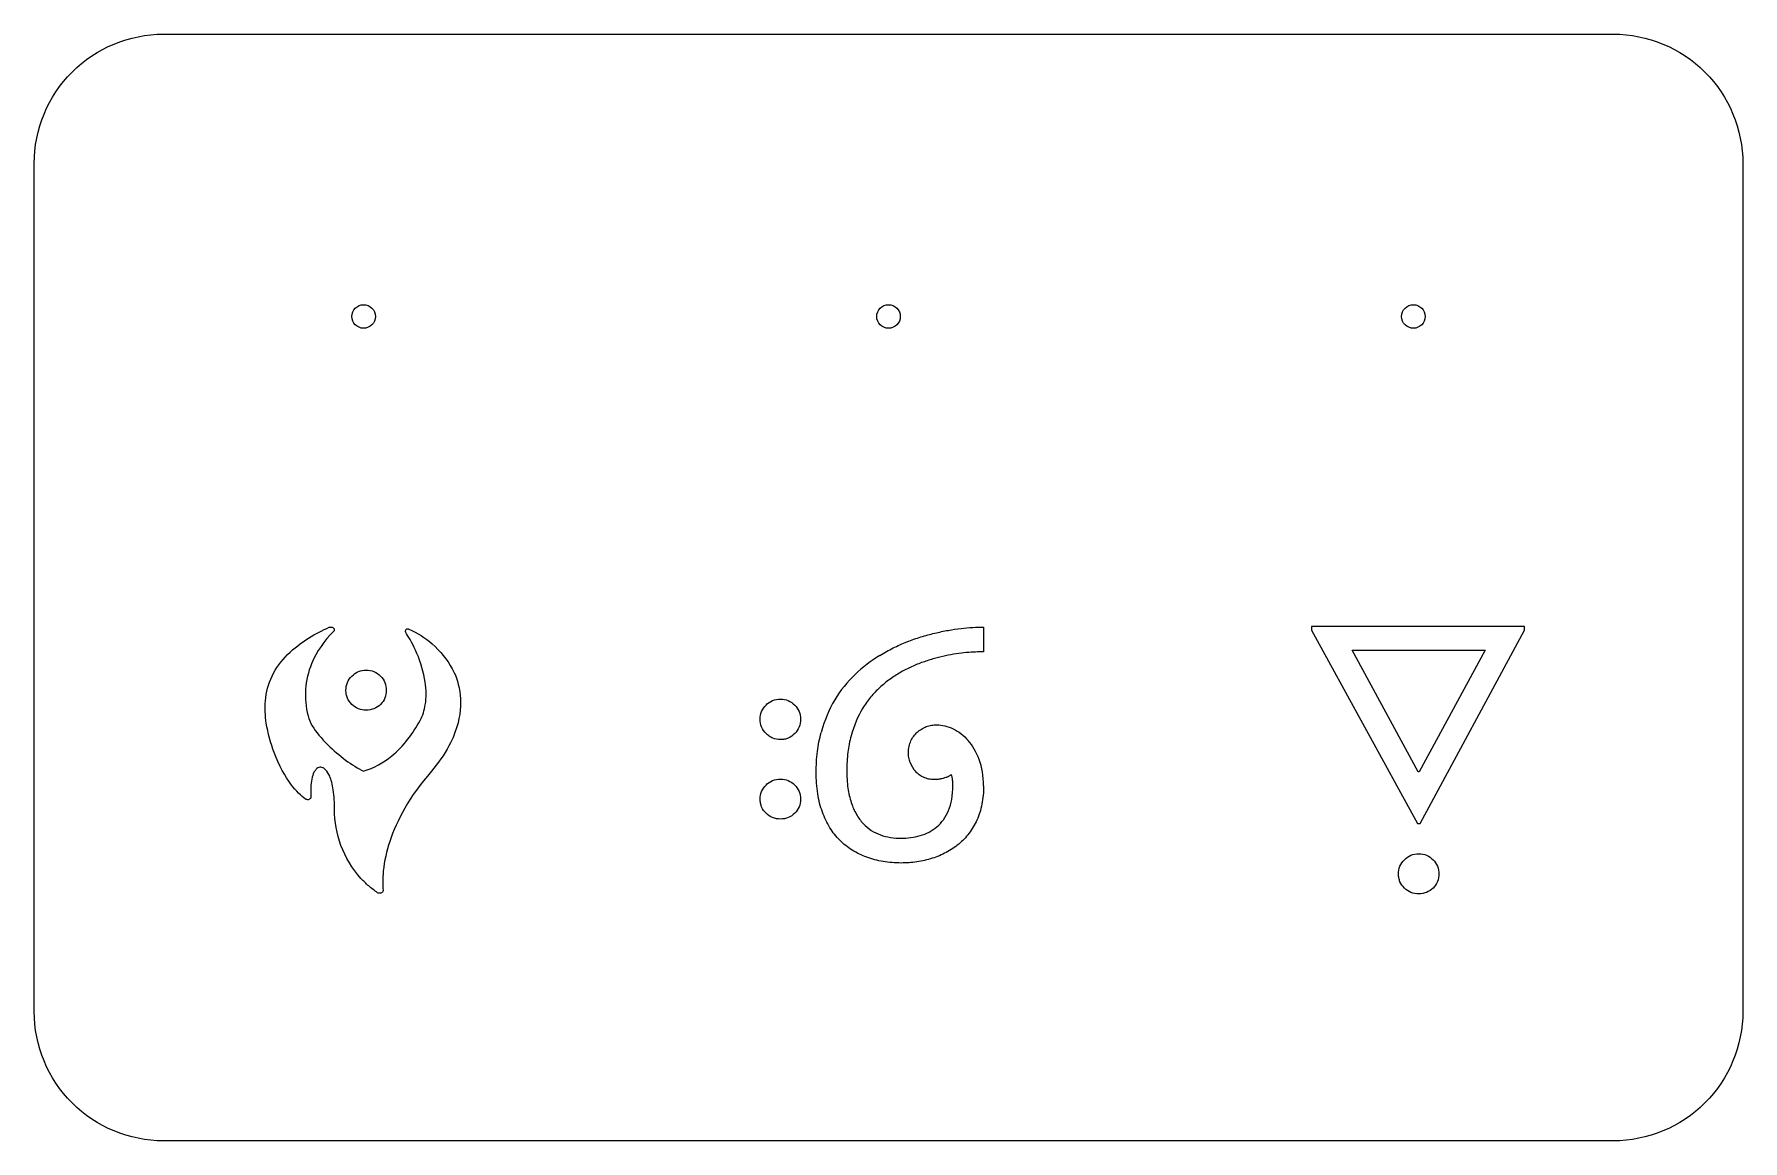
# Model space of a CAD drawing. Header units: millimetres. Extents: x -72 to 1, y -1 to 114.
# Drawn here: x -71.7 to 0.9, y -0.9 to 46.1 of the extents above; entities that cross this region are included whole.
import ezdxf

# ---------------------------------------------------------------- set-up
doc = ezdxf.new("R2010")
doc.units = ezdxf.units.MM
doc.header["$MEASUREMENT"] = 0

msp = doc.modelspace()

# ---------------------------------------------------------------- linework, layer by layer
for p, q in [((-31.317, 20.907), (-31.317, 19.851)), ((-32.687, 14.637), (-32.687, 14.636))]:
    msp.add_line(p, q)
msp.add_lwpolyline([(-66.162, 46.106), (-4.55, 46.106, -0.414214), (0.95, 40.606), (0.95, 4.568, -0.414214), (-4.55, -0.932), (-66.162, -0.932, -0.414214), (-71.662, 4.568), (-71.662, 40.606, -0.414214)], format="xyb", close=True)
for points in [[(-17.38, 20.777), (-12.878, 12.554), (-12.763, 12.554), (-8.33, 20.777), (-8.33, 20.93), (-17.38, 20.93)], [(-12.848, 14.751), (-15.657, 19.92), (-10.007, 19.92), (-12.802, 14.751)]]:
    msp.add_lwpolyline(points, close=True)
for centre in [(-57.662, 34.106), (-35.356, 34.106), (-13.05, 34.106)]:
    msp.add_circle(centre, 0.5)
for centre, major_axis, ratio, start_param, end_param in [((1574.054, -2844.419), (-1609.568, 2864.242), 0.043174, 0.001747, 0.010997), ((-108.624, -84.456), (-79.106, -103.703), 0.140896, 3.270138, 3.30438), ((2096.957, -2367.775), (-2133.648, 2386.739), 0.038596, 0.000934, 0.011977), ((5068.174, -4846.56), (5105.218, -4865.153), 0.024907, 3.147186, 3.155122), ((1843.355, -1862.685), (1879.284, -1880.802), 0.036323, 3.150352, 3.162461), ((-2544.037, -3850.654), (2511.647, 3867.109), 0.020315, 6.268349, 6.27725), ((-3837.519, -2839.909), (3805.708, 2855.752), 0.021484, 6.267065, 6.276892), ((414.096, 363.781), (448.358, 348.946), 0.043416, 3.127285, 3.144817), ((-52.057, 24.424), (19.511, -9.615), 0.14606, 6.158724, 6.214825), ((-34.669, 10.484), (-1.806, -4.364), 0.222307, 2.820767, 2.907996), ((-33.695, 11.417), (-0.94, -3.24), 0.16147, 2.749522, 2.871082), ((-50.459, -18.461), (-17.579, -33.379), 0.091234, 2.970063, 2.999341), ((1103.125, 2046.855), (-1139.11, -2034.655), 0.027418, 6.274394, 6.288111), ((338.82, 1205.218), (-374.435, -1193.174), 0.04488, 6.281653, 6.297268)]:
    msp.add_ellipse(centre, major_axis=major_axis, ratio=ratio, start_param=start_param, end_param=end_param)
for points, knots in [([(-61.835, 17.771), (-61.809, 18.138), (-61.715, 18.488), (-61.389, 19.161), (-61.161, 19.465), (-60.348, 20.284), (-59.666, 20.66), (-59.124, 20.894)], [0, 0, 0, 0, 0.1103883, 0.1103883, 0.2243651, 0.2243651, 0.4566416, 0.4566416, 0.4566416, 0.4566416]), ([(-58.937, 20.723), (-59.332, 20.324), (-59.66, 19.867), (-60.016, 19.001), (-60.102, 18.637), (-60.154, 17.881), (-60.116, 17.502), (-60.025, 17.131)], [0, 0, 0, 0, 0.1683294, 0.1683294, 0.2814046, 0.2814046, 0.3962519, 0.3962519, 0.3962519, 0.3962519]), ([(-59.124, 20.894), (-59.105, 20.902), (-59.085, 20.907), (-59.044, 20.908), (-59.024, 20.905), (-58.983, 20.891), (-58.963, 20.879), (-58.935, 20.854), (-58.924, 20.841), (-58.912, 20.816), (-58.909, 20.804), (-58.907, 20.781), (-58.909, 20.771), (-58.915, 20.754), (-58.918, 20.747), (-58.926, 20.734), (-58.931, 20.728), (-58.937, 20.723)], [0, 0, 0, 0, 0.00607758, 0.00607758, 0.01230096, 0.01230096, 0.01910884, 0.01910884, 0.02474604, 0.02474604, 0.02907199, 0.02907199, 0.03293485, 0.03293485, 0.03549651, 0.03549651, 0.03835209, 0.03835209, 0.03835209, 0.03835209]), ([(-55.841, 20.612), (-55.855, 20.631), (-55.866, 20.652), (-55.879, 20.698), (-55.881, 20.722), (-55.876, 20.761), (-55.871, 20.777), (-55.858, 20.801), (-55.85, 20.81), (-55.833, 20.823), (-55.825, 20.828), (-55.805, 20.834), (-55.794, 20.834), (-55.769, 20.832), (-55.754, 20.828), (-55.741, 20.822)], [0, 0, 0, 0, 0.0070174, 0.0070174, 0.01436837, 0.01436837, 0.02024617, 0.02024617, 0.02464904, 0.02464904, 0.02845116, 0.02845116, 0.03249356, 0.03249356, 0.03801233, 0.03801233, 0.03801233, 0.03801233]), ([(-55.261, 16.937), (-55.148, 17.142), (-55.078, 17.366), (-54.989, 17.915), (-55, 18.247), (-55.107, 18.98), (-55.234, 19.404), (-55.544, 20.146), (-55.71, 20.44), (-55.841, 20.612)], [0, 0, 0, 0, 0.0703232, 0.0703232, 0.1670215, 0.1670215, 0.2924747, 0.2924747, 0.4101972, 0.4101972, 0.4101972, 0.4101972]), ([(-55.741, 20.822), (-55.381, 20.66), (-55.049, 20.45), (-54.404, 19.888), (-54.121, 19.53), (-53.896, 19.128)], [0, 0, 0, 0, 0.1183025, 0.1183025, 0.256462, 0.256462, 0.256462, 0.256462]), ([(-34.571, 20.279), (-34.375, 20.355), (-34.178, 20.424), (-33.784, 20.546), (-33.589, 20.6), (-33.392, 20.647)], [0, 0, 0, 0, 0.0628455, 0.0628455, 0.123603, 0.123603, 0.123603, 0.123603]), ([(-33.392, 20.647), (-33.203, 20.692), (-33.013, 20.732), (-32.64, 20.798), (-32.457, 20.825), (-32.274, 20.846)], [0, 0, 0, 0, 0.0582368, 0.0582368, 0.1135498, 0.1135498, 0.1135498, 0.1135498]), ([(-32.274, 20.846), (-32.107, 20.865), (-31.938, 20.881), (-31.62, 20.902), (-31.468, 20.907), (-31.317, 20.907)], [0, 0, 0, 0, 0.05039344, 0.05039344, 0.09561944, 0.09561944, 0.09561944, 0.09561944]), ([(-35.727, 19.698), (-35.542, 19.812), (-35.353, 19.918), (-34.967, 20.112), (-34.771, 20.2), (-34.571, 20.279)], [0, 0, 0, 0, 0.0651842, 0.0651842, 0.1296748, 0.1296748, 0.1296748, 0.1296748]), ([(-32.932, 19.682), (-33.091, 19.648), (-33.249, 19.609), (-33.568, 19.52), (-33.73, 19.469), (-33.89, 19.414)], [0, 0, 0, 0, 0.04870043, 0.04870043, 0.0994284, 0.0994284, 0.0994284, 0.0994284]), ([(-31.317, 19.851), (-31.429, 19.851), (-31.544, 19.848), (-31.785, 19.838), (-31.916, 19.83), (-32.044, 19.82)], [0, 0, 0, 0, 0.03366547, 0.03366547, 0.07240252, 0.07240252, 0.07240252, 0.07240252]), ([(-58.161, 18.822), (-58.08, 18.903), (-57.988, 18.968), (-57.776, 19.055), (-57.664, 19.075), (-57.549, 19.075)], [0, 0, 0, 0, 0.03436895, 0.03436895, 0.0688528, 0.0688528, 0.0688528, 0.0688528]), ([(-57.549, 19.075), (-57.436, 19.075), (-57.326, 19.055), (-57.116, 18.967), (-57.024, 18.902), (-56.944, 18.822)], [0, 0, 0, 0, 0.03394305, 0.03394305, 0.06811753, 0.06811753, 0.06811753, 0.06811753]), ([(-53.896, 19.128), (-53.788, 18.936), (-53.64, 18.603), (-53.518, 17.77), (-53.527, 17.326), (-53.737, 16.497), (-53.87, 16.171), (-54.241, 15.474), (-54.499, 15.111), (-54.783, 14.776)], [0, 0, 0, 0, 0.0659575, 0.0659575, 0.1232951, 0.1232951, 0.1629935, 0.1629935, 0.2128209, 0.2128209, 0.2128209, 0.2128209]), ([(-34.847, 18.978), (-35.003, 18.888), (-35.154, 18.79), (-35.449, 18.575), (-35.591, 18.458), (-35.727, 18.335)], [0, 0, 0, 0, 0.0541814, 0.0541814, 0.109347, 0.109347, 0.109347, 0.109347]), ([(-33.89, 19.414), (-34.054, 19.358), (-34.216, 19.293), (-34.535, 19.147), (-34.693, 19.066), (-34.847, 18.978)], [0, 0, 0, 0, 0.0522025, 0.0522025, 0.1054137, 0.1054137, 0.1054137, 0.1054137]), ([(-58.414, 18.217), (-58.414, 18.33), (-58.394, 18.44), (-58.307, 18.649), (-58.242, 18.741), (-58.161, 18.822)], [0, 0, 0, 0, 0.03394238, 0.03394238, 0.06811688, 0.06811688, 0.06811688, 0.06811688]), ([(-58.161, 17.62), (-58.241, 17.697), (-58.305, 17.786), (-58.371, 17.939), (-58.387, 17.992), (-58.409, 18.102), (-58.414, 18.159), (-58.414, 18.217)], [0, 0, 0, 0, 0.03335454, 0.03335454, 0.04992657, 0.04992657, 0.0671881, 0.0671881, 0.0671881, 0.0671881]), ([(-56.944, 18.822), (-56.865, 18.741), (-56.802, 18.649), (-56.718, 18.44), (-56.699, 18.33), (-56.699, 18.217)], [0, 0, 0, 0, 0.03385159, 0.03385159, 0.06771421, 0.06771421, 0.06771421, 0.06771421]), ([(-56.699, 18.217), (-56.699, 18.105), (-56.717, 17.995), (-56.802, 17.789), (-56.865, 17.699), (-56.944, 17.62)], [0, 0, 0, 0, 0.03366706, 0.03366706, 0.06707603, 0.06707603, 0.06707603, 0.06707603]), ([(-35.727, 18.335), (-35.867, 18.208), (-35.996, 18.071), (-36.24, 17.774), (-36.352, 17.614), (-36.455, 17.447)], [0, 0, 0, 0, 0.0566021, 0.0566021, 0.1153344, 0.1153344, 0.1153344, 0.1153344]), ([(-61.462, 15.569), (-61.613, 15.973), (-61.733, 16.396), (-61.845, 17.135), (-61.863, 17.458), (-61.835, 17.771)], [0, 0, 0, 0, 0.1295276, 0.1295276, 0.2247182, 0.2247182, 0.2247182, 0.2247182]), ([(-57.549, 17.375), (-57.663, 17.375), (-57.775, 17.393), (-57.987, 17.478), (-58.08, 17.541), (-58.161, 17.62)], [0, 0, 0, 0, 0.03440329, 0.03440329, 0.06844743, 0.06844743, 0.06844743, 0.06844743]), ([(-56.944, 17.62), (-57.025, 17.541), (-57.117, 17.478), (-57.326, 17.394), (-57.436, 17.375), (-57.549, 17.375)], [0, 0, 0, 0, 0.03385168, 0.03385168, 0.06771485, 0.06771485, 0.06771485, 0.06771485]), ([(-40.811, 16.987), (-40.811, 17.1), (-40.792, 17.21), (-40.704, 17.419), (-40.639, 17.511), (-40.559, 17.592)], [0, 0, 0, 0, 0.03394267, 0.03394267, 0.06811703, 0.06811703, 0.06811703, 0.06811703]), ([(-40.559, 17.592), (-40.478, 17.673), (-40.385, 17.738), (-40.173, 17.825), (-40.061, 17.845), (-39.946, 17.845)], [0, 0, 0, 0, 0.03436881, 0.03436881, 0.06885249, 0.06885249, 0.06885249, 0.06885249]), ([(-39.946, 17.845), (-39.833, 17.845), (-39.723, 17.825), (-39.514, 17.737), (-39.422, 17.672), (-39.341, 17.592)], [0, 0, 0, 0, 0.03394283, 0.03394283, 0.06811704, 0.06811704, 0.06811704, 0.06811704]), ([(-39.341, 17.592), (-39.263, 17.511), (-39.2, 17.419), (-39.115, 17.21), (-39.096, 17.1), (-39.096, 16.987)], [0, 0, 0, 0, 0.0338511, 0.0338511, 0.06771441, 0.06771441, 0.06771441, 0.06771441]), ([(-60.025, 17.131), (-59.989, 16.985), (-59.921, 16.841), (-59.689, 16.446), (-59.457, 16.168), (-58.716, 15.437), (-58.136, 15.014), (-57.669, 14.777)], [0, 0, 0, 0, 0.0449504, 0.0449504, 0.1372338, 0.1372338, 0.2982358, 0.2982358, 0.2982358, 0.2982358]), ([(-57.669, 14.777), (-57.225, 14.914), (-56.824, 15.135), (-55.963, 15.84), (-55.571, 16.37), (-55.261, 16.937)], [0, 0, 0, 0, 0.1396527, 0.1396527, 0.3337348, 0.3337348, 0.3337348, 0.3337348]), ([(-40.559, 16.382), (-40.639, 16.463), (-40.704, 16.555), (-40.792, 16.764), (-40.811, 16.874), (-40.811, 16.987)], [0, 0, 0, 0, 0.03417418, 0.03417418, 0.0681162, 0.0681162, 0.0681162, 0.0681162]), ([(-39.096, 16.987), (-39.096, 16.874), (-39.115, 16.764), (-39.2, 16.555), (-39.263, 16.463), (-39.341, 16.382)], [0, 0, 0, 0, 0.03386296, 0.03386296, 0.06771504, 0.06771504, 0.06771504, 0.06771504]), ([(-33.752, 16.673), (-33.681, 16.699), (-33.608, 16.718), (-33.459, 16.743), (-33.383, 16.75), (-33.308, 16.75)], [0, 0, 0, 0, 0.02264798, 0.02264798, 0.04539688, 0.04539688, 0.04539688, 0.04539688]), ([(-33.308, 16.75), (-33.191, 16.75), (-33.075, 16.735), (-32.84, 16.678), (-32.723, 16.635), (-32.611, 16.581)], [0, 0, 0, 0, 0.03513126, 0.03513126, 0.07248851, 0.07248851, 0.07248851, 0.07248851]), ([(-39.946, 16.122), (-40.06, 16.122), (-40.17, 16.141), (-40.327, 16.207), (-40.377, 16.234), (-40.472, 16.301), (-40.517, 16.34), (-40.559, 16.382)], [0, 0, 0, 0, 0.03405678, 0.03405678, 0.0511366, 0.0511366, 0.06895752, 0.06895752, 0.06895752, 0.06895752]), ([(-39.341, 16.382), (-39.421, 16.3), (-39.513, 16.232), (-39.669, 16.165), (-39.722, 16.149), (-39.832, 16.127), (-39.889, 16.122), (-39.946, 16.122)], [0, 0, 0, 0, 0.03449812, 0.03449812, 0.05107055, 0.05107055, 0.06820237, 0.06820237, 0.06820237, 0.06820237]), ([(-38.43, 14.721), (-38.43, 15.02), (-38.414, 15.321), (-38.342, 15.892), (-38.29, 16.163), (-38.216, 16.428)], [0, 0, 0, 0, 0.0898756, 0.0898756, 0.1724832, 0.1724832, 0.1724832, 0.1724832]), ([(-36.945, 16.283), (-37.009, 16.053), (-37.053, 15.818), (-37.115, 15.322), (-37.128, 15.059), (-37.128, 14.797)], [0, 0, 0, 0, 0.0714182, 0.0714182, 0.1499448, 0.1499448, 0.1499448, 0.1499448]), ([(-34.51, 15.578), (-34.51, 15.665), (-34.501, 15.75), (-34.465, 15.916), (-34.439, 15.994), (-34.403, 16.068)], [0, 0, 0, 0, 0.02590351, 0.02590351, 0.05076933, 0.05076933, 0.05076933, 0.05076933]), ([(-34.403, 16.068), (-34.37, 16.138), (-34.331, 16.205), (-34.241, 16.329), (-34.191, 16.385), (-34.135, 16.436)], [0, 0, 0, 0, 0.02317861, 0.02317861, 0.04593192, 0.04593192, 0.04593192, 0.04593192]), ([(-34.135, 16.436), (-34.079, 16.487), (-34.019, 16.532), (-33.89, 16.612), (-33.822, 16.645), (-33.752, 16.673)], [0, 0, 0, 0, 0.02264303, 0.02264303, 0.04541741, 0.04541741, 0.04541741, 0.04541741]), ([(-32.611, 16.581), (-32.491, 16.524), (-32.379, 16.454), (-32.163, 16.286), (-32.061, 16.189), (-31.968, 16.084)], [0, 0, 0, 0, 0.03983082, 0.03983082, 0.08205266, 0.08205266, 0.08205266, 0.08205266]), ([(-60.137, 13.596), (-60.308, 13.722), (-60.524, 13.922), (-61.001, 14.563), (-61.246, 15.001), (-61.462, 15.569)], [0, 0, 0, 0, 0.0636346, 0.0636346, 0.1336186, 0.1336186, 0.1336186, 0.1336186]), ([(-34.433, 15.149), (-34.459, 15.218), (-34.478, 15.288), (-34.504, 15.432), (-34.51, 15.505), (-34.51, 15.578)], [0, 0, 0, 0, 0.02191038, 0.02191038, 0.04389907, 0.04389907, 0.04389907, 0.04389907]), ([(-59.103, 14.566), (-59.152, 14.678), (-59.208, 14.765), (-59.301, 14.866), (-59.342, 14.901), (-59.417, 14.938), (-59.449, 14.947), (-59.511, 14.951), (-59.539, 14.947), (-59.596, 14.928), (-59.623, 14.911), (-59.685, 14.862), (-59.715, 14.824), (-59.783, 14.718), (-59.819, 14.633), (-59.902, 14.322), (-59.926, 14.043), (-59.9, 13.695)], [0, 0, 0, 0, 0.0367485, 0.0367485, 0.0587888, 0.0587888, 0.073019, 0.073019, 0.0853924, 0.0853924, 0.0990145, 0.0990145, 0.1192701, 0.1192701, 0.1527776, 0.1527776, 0.2186013, 0.2186013, 0.2186013, 0.2186013]), ([(-58.898, 13.155), (-58.898, 13.428), (-58.913, 13.715), (-58.987, 14.221), (-59.038, 14.42), (-59.103, 14.566)], [0, 0, 0, 0, 0.0816668, 0.0816668, 0.1548819, 0.1548819, 0.1548819, 0.1548819]), ([(-54.783, 14.776), (-55.721, 13.695), (-56.259, 12.676), (-56.685, 11.385), (-56.782, 10.96), (-56.859, 10.202), (-56.856, 9.928), (-56.838, 9.721)], [0, 0, 0, 0, 0.4293495, 0.4293495, 0.6287505, 0.6287505, 0.783529, 0.783529, 0.783529, 0.783529]), ([(-38.162, 13.036), (-38.256, 13.289), (-38.321, 13.551), (-38.41, 14.115), (-38.43, 14.419), (-38.43, 14.721)], [0, 0, 0, 0, 0.0807664, 0.0807664, 0.1712278, 0.1712278, 0.1712278, 0.1712278]), ([(-37.128, 14.797), (-37.128, 14.551), (-37.115, 14.3), (-37.051, 13.849), (-37.006, 13.64), (-36.937, 13.442)], [0, 0, 0, 0, 0.0737943, 0.0737943, 0.1366497, 0.1366497, 0.1366497, 0.1366497]), ([(-33.867, 14.522), (-33.934, 14.551), (-33.997, 14.587), (-34.113, 14.673), (-34.165, 14.72), (-34.211, 14.774)], [0, 0, 0, 0, 0.02197044, 0.02197044, 0.04323942, 0.04323942, 0.04323942, 0.04323942]), ([(-32.871, 14.529), (-32.904, 14.515), (-32.939, 14.503), (-33.012, 14.481), (-33.053, 14.47), (-33.093, 14.46)], [0, 0, 0, 0, 0.01070823, 0.01070823, 0.02313477, 0.02313477, 0.02313477, 0.02313477]), ([(-40.811, 13.587), (-40.811, 13.701), (-40.792, 13.81), (-40.704, 14.02), (-40.639, 14.112), (-40.559, 14.192)], [0, 0, 0, 0, 0.03394267, 0.03394267, 0.06811703, 0.06811703, 0.06811703, 0.06811703]), ([(-40.559, 14.192), (-40.478, 14.273), (-40.385, 14.338), (-40.173, 14.426), (-40.061, 14.445), (-39.946, 14.445)], [0, 0, 0, 0, 0.03436881, 0.03436881, 0.06885249, 0.06885249, 0.06885249, 0.06885249]), ([(-39.946, 14.445), (-39.833, 14.445), (-39.723, 14.425), (-39.514, 14.338), (-39.422, 14.273), (-39.341, 14.192)], [0, 0, 0, 0, 0.03394283, 0.03394283, 0.06811704, 0.06811704, 0.06811704, 0.06811704]), ([(-39.341, 14.192), (-39.263, 14.111), (-39.2, 14.019), (-39.115, 13.81), (-39.096, 13.7), (-39.096, 13.587)], [0, 0, 0, 0, 0.0338511, 0.0338511, 0.06771441, 0.06771441, 0.06771441, 0.06771441]), ([(-33.407, 14.422), (-33.489, 14.422), (-33.572, 14.43), (-33.727, 14.463), (-33.798, 14.488), (-33.867, 14.522)], [0, 0, 0, 0, 0.02468513, 0.02468513, 0.04754168, 0.04754168, 0.04754168, 0.04754168]), ([(-33.093, 14.46), (-33.141, 14.447), (-33.191, 14.438), (-33.296, 14.425), (-33.352, 14.422), (-33.407, 14.422)], [0, 0, 0, 0, 0.0150106, 0.0150106, 0.0316634, 0.0316634, 0.0316634, 0.0316634]), ([(-32.802, 13.105), (-32.737, 13.257), (-32.693, 13.419), (-32.632, 13.77), (-32.619, 13.964), (-32.619, 14.154)], [0, 0, 0, 0, 0.0496788, 0.0496788, 0.1069116, 0.1069116, 0.1069116, 0.1069116]), ([(-31.317, 14.154), (-31.317, 13.893), (-31.338, 13.63), (-31.433, 13.141), (-31.502, 12.915), (-31.6, 12.699)], [0, 0, 0, 0, 0.0784264, 0.0784264, 0.1494029, 0.1494029, 0.1494029, 0.1494029]), ([(-59.9, 13.695), (-59.899, 13.681), (-59.901, 13.667), (-59.91, 13.641), (-59.916, 13.629), (-59.935, 13.606), (-59.948, 13.596), (-59.979, 13.578), (-59.998, 13.571), (-60.038, 13.565), (-60.059, 13.565), (-60.089, 13.572), (-60.099, 13.575), (-60.119, 13.584), (-60.129, 13.589), (-60.137, 13.596)], [0, 0, 0, 0, 0.00424622, 0.00424622, 0.00832746, 0.00832746, 0.01313979, 0.01313979, 0.01914234, 0.01914234, 0.02527677, 0.02527677, 0.02843165, 0.02843165, 0.03170127, 0.03170127, 0.03170127, 0.03170127]), ([(-57.775, 10.224), (-58.146, 10.635), (-58.434, 11.108), (-58.807, 12.116), (-58.898, 12.634), (-58.898, 13.155)], [0, 0, 0, 0, 0.1663967, 0.1663967, 0.3232089, 0.3232089, 0.3232089, 0.3232089]), ([(-40.559, 12.99), (-40.638, 13.068), (-40.703, 13.156), (-40.768, 13.309), (-40.784, 13.362), (-40.806, 13.473), (-40.811, 13.53), (-40.811, 13.587)], [0, 0, 0, 0, 0.03335672, 0.03335672, 0.04992757, 0.04992757, 0.06718781, 0.06718781, 0.06718781, 0.06718781]), ([(-39.096, 13.587), (-39.096, 13.475), (-39.115, 13.366), (-39.2, 13.159), (-39.262, 13.069), (-39.341, 12.99)], [0, 0, 0, 0, 0.03366681, 0.03366681, 0.06707568, 0.06707568, 0.06707568, 0.06707568]), ([(-36.937, 13.442), (-36.88, 13.27), (-36.808, 13.102), (-36.638, 12.803), (-36.544, 12.671), (-36.432, 12.554)], [0, 0, 0, 0, 0.0543134, 0.0543134, 0.1030047, 0.1030047, 0.1030047, 0.1030047]), ([(-33.3, 12.416), (-33.195, 12.505), (-33.103, 12.607), (-32.935, 12.839), (-32.863, 12.97), (-32.802, 13.105)], [0, 0, 0, 0, 0.04130901, 0.04130901, 0.08590113, 0.08590113, 0.08590113, 0.08590113]), ([(-39.946, 12.745), (-40.061, 12.745), (-40.173, 12.764), (-40.384, 12.849), (-40.477, 12.911), (-40.559, 12.99)], [0, 0, 0, 0, 0.03440283, 0.03440283, 0.06844803, 0.06844803, 0.06844803, 0.06844803]), ([(-39.341, 12.99), (-39.422, 12.912), (-39.514, 12.849), (-39.723, 12.764), (-39.833, 12.745), (-39.946, 12.745)], [0, 0, 0, 0, 0.03385168, 0.03385168, 0.06771509, 0.06771509, 0.06771509, 0.06771509]), ([(-37.419, 11.842), (-37.583, 12.003), (-37.725, 12.183), (-37.975, 12.585), (-38.079, 12.807), (-38.162, 13.036)], [0, 0, 0, 0, 0.0689701, 0.0689701, 0.142238, 0.142238, 0.142238, 0.142238]), ([(-34.012, 12.041), (-33.881, 12.079), (-33.755, 12.129), (-33.515, 12.255), (-33.404, 12.33), (-33.3, 12.416)], [0, 0, 0, 0, 0.0408298, 0.0408298, 0.08133952, 0.08133952, 0.08133952, 0.08133952]), ([(-31.6, 12.699), (-31.694, 12.5), (-31.806, 12.31), (-32.067, 11.967), (-32.211, 11.815), (-32.374, 11.681)], [0, 0, 0, 0, 0.0661195, 0.0661195, 0.1293488, 0.1293488, 0.1293488, 0.1293488]), ([(-36.278, 11.122), (-36.495, 11.199), (-36.702, 11.298), (-37.087, 11.541), (-37.261, 11.681), (-37.419, 11.842)], [0, 0, 0, 0, 0.0690316, 0.0690316, 0.1365917, 0.1365917, 0.1365917, 0.1365917]), ([(-34.824, 11.926), (-34.686, 11.926), (-34.55, 11.936), (-34.278, 11.974), (-34.144, 12.003), (-34.012, 12.041)], [0, 0, 0, 0, 0.04116424, 0.04116424, 0.08237519, 0.08237519, 0.08237519, 0.08237519]), ([(-32.374, 11.681), (-32.537, 11.545), (-32.713, 11.427), (-33.091, 11.224), (-33.292, 11.141), (-33.499, 11.076)], [0, 0, 0, 0, 0.0637559, 0.0637559, 0.1289624, 0.1289624, 0.1289624, 0.1289624]), ([(-34.824, 10.877), (-35.079, 10.877), (-35.334, 10.896), (-35.822, 10.978), (-36.054, 11.038), (-36.278, 11.122)], [0, 0, 0, 0, 0.0765534, 0.0765534, 0.1485068, 0.1485068, 0.1485068, 0.1485068]), ([(-33.499, 11.076), (-33.712, 11.01), (-33.928, 10.96), (-34.372, 10.893), (-34.597, 10.877), (-34.824, 10.877)], [0, 0, 0, 0, 0.0667838, 0.0667838, 0.1347082, 0.1347082, 0.1347082, 0.1347082]), ([(-13.684, 10.41), (-13.684, 10.523), (-13.665, 10.633), (-13.577, 10.843), (-13.512, 10.934), (-13.431, 11.015)], [0, 0, 0, 0, 0.03394272, 0.03394272, 0.06811725, 0.06811725, 0.06811725, 0.06811725]), ([(-13.431, 11.015), (-13.35, 11.096), (-13.258, 11.161), (-13.046, 11.248), (-12.934, 11.268), (-12.819, 11.268)], [0, 0, 0, 0, 0.03436914, 0.03436914, 0.0688527, 0.0688527, 0.0688527, 0.0688527]), ([(-12.819, 11.268), (-12.706, 11.268), (-12.596, 11.248), (-12.386, 11.161), (-12.295, 11.096), (-12.214, 11.015)], [0, 0, 0, 0, 0.03394335, 0.03394335, 0.06811719, 0.06811719, 0.06811719, 0.06811719]), ([(-12.214, 11.015), (-12.135, 10.934), (-12.073, 10.842), (-11.988, 10.633), (-11.969, 10.523), (-11.969, 10.41)], [0, 0, 0, 0, 0.03385125, 0.03385125, 0.06771463, 0.06771463, 0.06771463, 0.06771463]), ([(-57.068, 9.616), (-57.201, 9.703), (-57.327, 9.799), (-57.563, 10.003), (-57.672, 10.111), (-57.775, 10.224)], [0, 0, 0, 0, 0.04759436, 0.04759436, 0.09346574, 0.09346574, 0.09346574, 0.09346574]), ([(-13.431, 9.813), (-13.511, 9.89), (-13.576, 9.979), (-13.641, 10.132), (-13.657, 10.185), (-13.679, 10.295), (-13.684, 10.353), (-13.684, 10.41)], [0, 0, 0, 0, 0.03335656, 0.03335656, 0.04992775, 0.04992775, 0.06718857, 0.06718857, 0.06718857, 0.06718857]), ([(-11.969, 10.41), (-11.969, 10.298), (-11.988, 10.189), (-12.073, 9.982), (-12.135, 9.892), (-12.214, 9.813)], [0, 0, 0, 0, 0.03366695, 0.03366695, 0.0670763, 0.0670763, 0.0670763, 0.0670763]), ([(-56.838, 9.721), (-56.837, 9.707), (-56.838, 9.693), (-56.846, 9.667), (-56.853, 9.655), (-56.871, 9.632), (-56.884, 9.622), (-56.914, 9.603), (-56.933, 9.596), (-56.972, 9.59), (-56.992, 9.59), (-57.032, 9.597), (-57.051, 9.605), (-57.068, 9.616)], [0, 0, 0, 0, 0.0041958, 0.0041958, 0.00824466, 0.00824466, 0.01302575, 0.01302575, 0.01899334, 0.01899334, 0.02484965, 0.02484965, 0.03101033, 0.03101033, 0.03101033, 0.03101033]), ([(-12.819, 9.568), (-12.934, 9.568), (-13.046, 9.587), (-13.257, 9.671), (-13.35, 9.734), (-13.431, 9.813)], [0, 0, 0, 0, 0.03440317, 0.03440317, 0.06844699, 0.06844699, 0.06844699, 0.06844699]), ([(-12.214, 9.813), (-12.295, 9.734), (-12.387, 9.672), (-12.596, 9.587), (-12.706, 9.568), (-12.819, 9.568)], [0, 0, 0, 0, 0.03385145, 0.03385145, 0.06771448, 0.06771448, 0.06771448, 0.06771448])]:
    msp.add_open_spline(points, degree=3, knots=knots)

doc.saveas('drawing.dxf')
